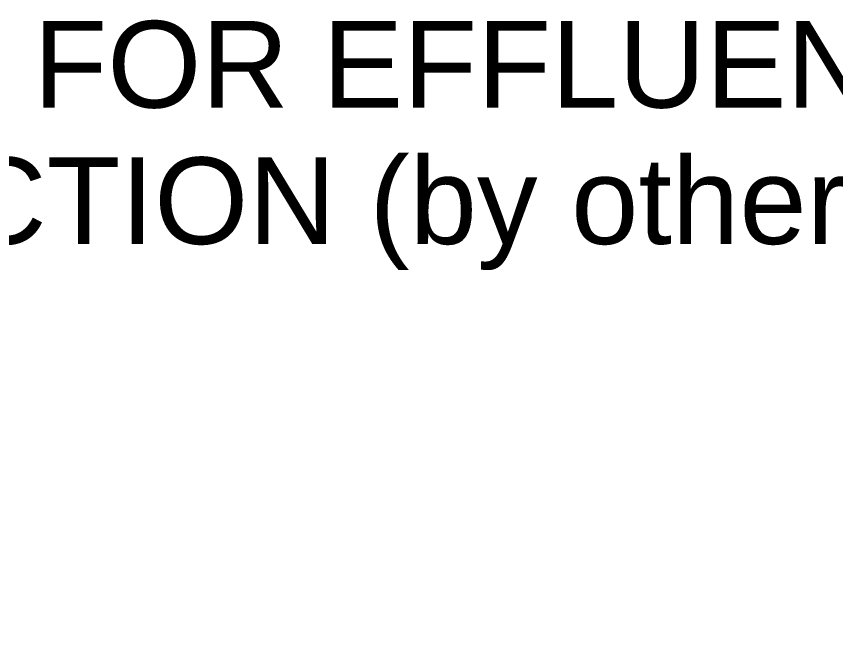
# Model space of a CAD drawing. Header units: inches. Extents: x 12 to 318, y 5 to 204.
# Drawn here: x 136.28 to 149.75, y 110.42 to 120.55 of the extents above; entities that cross this region are included whole.
import ezdxf

# ---------------------------------------------------------------- set-up
doc = ezdxf.new("R2010")
doc.units = ezdxf.units.IN
doc.header["$LTSCALE"] = 9.5
doc.header["$MEASUREMENT"] = 0
doc.layers.add('Symbol (ANSI)', color=7, linetype='Continuous', lineweight=25)
doc.styles.add('MEMCOR Medium', font='arial.ttf')
doc.dimstyles.new('Default (ANSI)$7', dxfattribs={"dimscale": 9.5, "dimtxt": 0.15, "dimasz": 0.098425, "dimexe": 0.125, "dimexo": 0.0625, "dimgap": 0.031496, "dimtad": 0, "dimtih": 1, "dimtoh": 1, "dimdec": 4, "dimrnd": 1e-08, "dimzin": 3, "dimdsep": 46, "dimlunit": 5, "dimtxsty": 'MEMCOR Medium', "dimcen": 0.09, "dimdle": 0.393701, "dimclrd": 256, "dimclre": 256, "dimclrt": 256, "dimadec": 0, "dimazin": 1, "dimtfac": 0.8, "dimtofl": 0, "dimtmove": 0, "dimatfit": 3, "dimfxl": 1, "dimfrac": 1, "dimtolj": 1, "dimtzin": 4, "dimlwd": -1, "dimlwe": -1, "dimarcsym": 0})

msp = doc.modelspace()

# ---------------------------------------------------------------- texts
at = {"layer": 'Symbol (ANSI)', "insert": (151.597539, 120.473587), "char_height": 1.42500005, "width": 44.68982689, "attachment_point": 3, "line_spacing_factor": 0.944221, "style": 'MEMCOR Medium'}
msp.add_mtext('\\fArial|b0|i0;1/4 in [6.35 mm] FPT (FARSIDE) FOR EFFLUENT\\P\\fArial|b0|i0;PRESSURE GAUGE CONNECTION (by others)\\P', dxfattribs=at)

# ---------------------------------------------------------------- leaders
at = {"layer": 'Symbol (ANSI)', "annotation_type": 0, "has_hookline": 1, "hookline_direction": 1, "text_width": 44.430646}
msp.add_leader([(164.842102, 109.558804), (152.831791, 119.761087), (151.896752, 119.761087)], dimstyle='Default (ANSI)$7', override={"dimasz": 0.098425, "dimtad": 0, "dimldrblk": 'Dot'}, dxfattribs=at)

doc.saveas('drawing.dxf')
